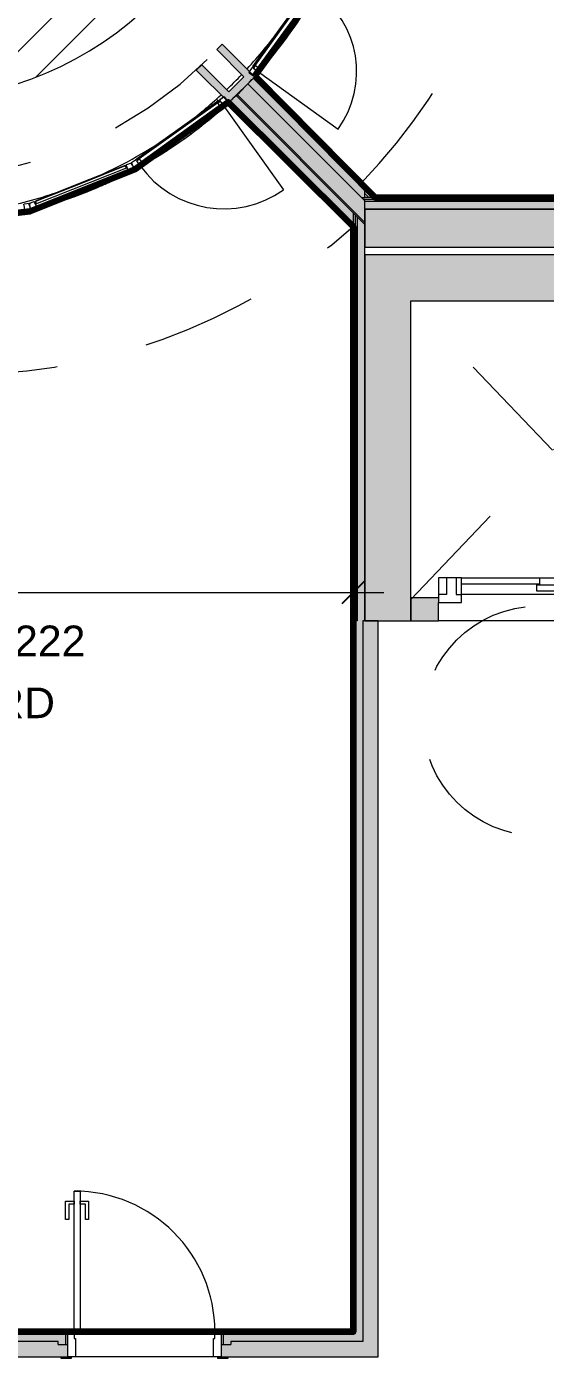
# Model space of a CAD drawing. Header units: metres. Extents: x -227.9 to -140, y 37.9 to 92.1.
# Drawn here: x -182.83 to -179.44, y 52.1 to 60.81 of the extents above; entities that cross this region are included whole.
import ezdxf

# ---------------------------------------------------------------- set-up
doc = ezdxf.new("R2010")
doc.units = ezdxf.units.M
doc.linetypes.add('JIS_02_0.7', pattern=[1.35, 0.75, -0.6])
for name, color, linetype, lineweight in [('A-ANNO-DIMS', 7, 'Continuous', 9), ('A-ANNO-DIMS-100', 7, 'Continuous', 9), ('A-AREA-IDEN', 7, 'Continuous', 9), ('A-COLS', 7, 'Continuous', 5), ('A-DOOR', 7, 'Continuous', 5), ('A-FLOR', 7, 'Continuous', 5), ('A-FLOR-PATT', 7, 'Continuous', 5), ('A-GLAZ-CURT', 7, 'Continuous', 5), ('A-GLAZ-CWMG', 7, 'Continuous', 5), ('A-ROOF', 7, 'Continuous', 5), ('A-WALL', 7, 'Continuous', 5), ('A-WALL-PATT', 7, 'Continuous', 13), ('I-WALL', 7, 'Continuous', 5)]:
    doc.layers.add(name, color=color, linetype=linetype, lineweight=lineweight)
doc.layers.add('A-DETL', color=94, linetype='Continuous', lineweight=5, true_color=0x00a600)
doc.layers.add('G-IMPT', color=8, linetype='Continuous', lineweight=5, true_color=0x808080)
doc.layers.add('Chambre', color=40, linetype='Continuous')
doc.styles.add('Arial_1', font='arial.ttf', dxfattribs={"height": 0.2})
doc.styles.add('RomanD_B', font='', dxfattribs={"height": 0.2})
doc.styles.get('RomanD_B').set_extended_font_data('RomanD', bold=True)
doc.dimstyles.new('LAG-Romans_0_2', dxfattribs={"dimscale": 0.3048, "dimtxt": 0.200715, "dimasz": 0.492126, "dimexe": 0.787402, "dimexo": 0.0625, "dimgap": 0, "dimtad": 1, "dimrnd": 0.01, "dimzin": 0, "dimdsep": 46, "dimtxsty": 'RomanD_B', "dimblk1": 'OBLIQUE', "dimblk2": 'OBLIQUE', "dimsah": 1, "dimcen": 0.09, "dimdle": 0.656168, "dimazin": 0, "dimtfac": 1, "dimtdec": 4, "dimtix": 1, "dimtmove": 0, "dimatfit": 3, "dimfxl": 0.787402, "dimfxlon": 1, "dimtvp": 1, "dimtolj": 1, "dimtzin": 0, "dimarcsym": 2})

# ---------------------------------------------------------------- blocks, each defined once
blk = doc.blocks.new('LAG-C1030-PORTE-ASCENS-13PR_09 - LAG-C1030-PORTE-ASCENS-13PR_09-100-1022867-MUC-LAG-PRO-PLA-ARC-TZN-N02-AG02Ec-Cote')
at = {"layer": 'A-DOOR', "color": 9, "lineweight": 9, "true_color": 0xc0c0c0}
for p, q in [((-0.745, 0.205), (-0.745, 0.097)), ((-0.692, 0.205), (-0.745, 0.205))]:
    blk.add_line(p, q, dxfattribs=at)
at = {"layer": 'A-DOOR', "color": 9, "true_color": 0xc0c0c0}
for p, q in [((-0.692, 0.205), (-0.692, 0.097)), ((-0.595, 0.205), (-0.692, 0.205)), ((-0.63, 0.205), (-0.63, 0.097)), ((-0.595, 0.205), (-0.085, 0.205)), ((-0.595, 0.045), (-0.595, 0.205)), ((-0.085, 0.205), (-0.085, 0.165)), ((-0.085, 0.205), (0.905, 0.205)), ((0.905, 0.205), (0.905, 0.12)), ((-0.692, 0.097), (-0.745, 0.097)), ((-0.745, 0.097), (-0.745, 0.045)), ((-0.63, 0.097), (-0.595, 0.097)), ((-0.085, 0.165), (-0.595, 0.165)), ((0.405, 0.097), (-0.595, 0.097)), ((-0.105, 0.16), (0.425, 0.16)), ((-0.105, 0.16), (-0.105, 0.12)), ((-0.105, 0.12), (0.425, 0.12)), ((0.405, 0.097), (0.405, 0.045)), ((0.555, 0.097), (0.405, 0.097)), ((0.425, 0.12), (0.425, 0.16)), ((0.905, 0.12), (0.425, 0.12)), ((0.555, 0.12), (0.555, 0.097)), ((0.555, 0.045), (0.555, 0.097)), ((-0.745, 0.045), (-0.595, 0.045)), ((0.405, 0.045), (0.555, 0.045)), ((0.455, 0.045), (0.455, 0.04)), ((0.455, 0.04), (0.505, 0.04)), ((0.505, 0.04), (0.505, 0.045))]:
    blk.add_line(p, q, dxfattribs=at)
blk = doc.blocks.new('LAG-C1030-PORTE-BAT 1 VANT-13PR_01 - LAG-C1030-PORTE-BAT 1 VANT-13PR_01_04F-90X210 CHAMBRE-15711705-MUC-LAG-PRO-PLA-ARC-TZN-N02-AG02Ec-Cote')
at = {"layer": 'A-DOOR', "color": 9, "true_color": 0xc0c0c0}
for p, q in [((-0.6497, 0.0815), (-0.6497, 0.0915)), ((-0.6497, 0.0915), (-0.5847, 0.0915)), ((-0.5847, 0.0915), (-0.5847, 0.0815)), ((0.3753, 0.0915), (0.4403, 0.0915)), ((0.3753, 0.0815), (0.3753, 0.0915)), ((0.4403, 0.0915), (0.4403, 0.0815)), ((-0.5847, 0.0815), (-0.6497, 0.0815)), ((-0.6047, 0.0815), (-0.5547, 0.0815)), ((-0.6047, -0.0815), (-0.6047, 0.0815)), ((-0.5547, 0.0815), (-0.5547, -0.0376)), ((0.3453, 0.0815), (0.3953, 0.0815)), ((0.3453, -0.0376), (0.3453, 0.0815)), ((0.4403, 0.0815), (0.3753, 0.0815)), ((0.3953, 0.0815), (0.3953, -0.0815)), ((-0.6497, -0.0915), (-0.6497, -0.0815)), ((-0.6497, -0.0815), (-0.5847, -0.0815)), ((-0.5647, -0.0815), (-0.6047, -0.0815)), ((-0.5847, -0.0815), (-0.5847, -0.0915)), ((-0.5647, -0.0376), (-0.5647, -0.0815)), ((-0.5547, -0.0376), (-0.5647, -0.0376)), ((0.3553, -0.0376), (0.3453, -0.0376)), ((0.3553, -0.0815), (0.3553, -0.0376)), ((0.3953, -0.0815), (0.3553, -0.0815)), ((0.3753, -0.0815), (0.4403, -0.0815)), ((0.3753, -0.0915), (0.3753, -0.0815)), ((0.4403, -0.0815), (0.4403, -0.0915)), ((-0.5847, -0.0915), (-0.6497, -0.0915)), ((0.4403, -0.0915), (0.3753, -0.0915))]:
    blk.add_line(p, q, dxfattribs=at)
at = {"layer": 'A-DOOR'}
for p, q in [((0.3153, -0.0815), (0.3553, -0.0815)), ((0.3153, -1.0015), (0.3153, -0.0815)), ((0.3553, -0.0815), (0.3553, -1.0015)), ((0.2603, -0.8165), (0.2803, -0.8165)), ((0.2603, -0.9365), (0.2603, -0.8165)), ((0.2803, -0.8165), (0.2803, -0.9165)), ((0.3903, -0.8165), (0.4103, -0.8165)), ((0.3903, -0.9165), (0.3903, -0.8165)), ((0.4103, -0.8165), (0.4103, -0.9365)), ((0.3153, -0.9365), (0.2603, -0.9365)), ((0.2803, -0.9165), (0.3153, -0.9165)), ((0.3153, -0.9165), (0.3153, -0.9365)), ((0.3553, -0.9165), (0.3903, -0.9165)), ((0.3553, -0.9365), (0.3553, -0.9165)), ((0.4103, -0.9365), (0.3553, -0.9365)), ((0.3553, -1.0015), (0.3153, -1.0015))]:
    blk.add_line(p, q, dxfattribs=at)
blk.add_arc((0.3553, -0.0815), 0.92, 180, 270, dxfattribs=at)
blk = doc.blocks.new('Rectangulaire Meneau - LAG-B2010-MENEAU-40x50-11581855-MUC-LAG-PRO-PLA-ARC-TZN-N02-AG02Ec-Cote')
at = {"layer": 'A-GLAZ-CWMG', "lineweight": 13}
for p, q in [((-0.036, 0.0013), (-0.004, 0.0013)), ((-0.04, -0.0447), (-0.04, -0.0027)), ((-0.004, -0.0487), (-0.036, -0.0487)), ((0, -0.0027), (0, -0.0447))]:
    blk.add_line(p, q, dxfattribs=at)
for centre, start, end in [((-0.036, -0.0027), 90, 180), ((-0.004, -0.0027), 0, 90), ((-0.036, -0.0447), 180, 270), ((-0.004, -0.0447), 270, 0)]:
    blk.add_arc(centre, 0.004, start, end, dxfattribs=at)
blk = doc.blocks.new('LAG-B2020-PANNEAU DE RIDEAU-TRANSPARENT - CURTAIN WALL MULLION_dwg_12FT-JANSEN-P05-V134-MUC-LAG-PRO-PLA-ARC-TZN-N02-AG02Ec-Cote')
at = {"layer": 'G-IMPT', "flags": 128}
blk.add_lwpolyline([(0.004, 0.0001), (0.003, 0), (0.002, 0.0001), (0.001, 0), (0, 0), (0.001, 0.0001), (0.002, 0), (0.003, 0.0001), (0.004, 0)], dxfattribs=at)
at = {"layer": 'G-IMPT', "color": 161, "true_color": 0x7f9fff, "flags": 128}
for points in [[(0, 0), (0, 0), (0, 0), (0, 0), (0, 0), (0, 0), (0, 0.0001), (0, 0), (0, 0), (0, 0), (0, 0), (0, 0), (0, 0), (0, 0)], [(0, 0), (0, 0), (0, 0), (0, 0)], [(0.001, 0), (0.001, 0), (0.001, 0), (0.001, 0), (0.001, 0), (0.001, 0), (0.001, 0.0001), (0.001, 0), (0.001, 0), (0.001, 0), (0.001, 0), (0.001, 0), (0.001, 0), (0.001, 0)], [(0.001, 0), (0.001, 0), (0.001, 0), (0.001, 0)], [(0.001, 0), (0.001, 0), (0.001, 0), (0.001, 0), (0.001, 0), (0.001, 0)], [(0.001, 0), (0.001, 0), (0.001, 0), (0.001, 0)], [(0.002, 0), (0.002, 0), (0.002, 0), (0.002, 0), (0.002, 0), (0.002, 0), (0.002, 0.0001), (0.002, 0), (0.002, 0), (0.002, 0), (0.002, 0), (0.002, 0), (0.002, 0), (0.002, 0)], [(0.002, 0), (0.002, 0), (0.002, 0), (0.002, 0)], [(0.002, 0), (0.002, 0), (0.002, 0), (0.002, 0), (0.002, 0), (0.002, 0)], [(0.002, 0), (0.002, 0), (0.002, 0), (0.002, 0)], [(0.003, 0), (0.003, 0), (0.003, 0), (0.003, 0), (0.003, 0), (0.003, 0), (0.003, 0), (0.003, 0.0001), (0.003, 0), (0.003, 0), (0.003, 0), (0.003, 0), (0.003, 0), (0.003, 0)], [(0.003, 0), (0.0031, 0), (0.0031, 0), (0.003, 0)], [(0.003, 0), (0.003, 0), (0.0031, 0), (0.0031, 0), (0.003, 0), (0.003, 0)], [(0.003, 0), (0.003, 0), (0.003, 0), (0.003, 0)], [(0.004, 0), (0.004, 0), (0.004, 0), (0.004, 0), (0.004, 0), (0.0041, 0), (0.004, 0.0001), (0.004, 0), (0.004, 0), (0.004, 0), (0.004, 0), (0.004, 0), (0.004, 0), (0.004, 0)], [(0.004, 0), (0.004, 0), (0.004, 0), (0.004, 0)]]:
    blk.add_lwpolyline(points, dxfattribs=at)
at = {"layer": 'G-IMPT', "color": 4, "true_color": 0x00ffff, "flags": 128}
for points in [[(0.001, 0), (0.001, 0), (0, 0), (0, 0)], [(0.002, 0), (0.002, 0), (0.001, 0), (0.001, 0)], [(0.003, 0), (0.003, 0), (0.002, 0), (0.002, 0)], [(0.004, 0), (0.004, 0), (0.003, 0), (0.003, 0)]]:
    blk.add_lwpolyline(points, close=True, dxfattribs=at)
at = {"layer": 'G-IMPT', "color": 161, "true_color": 0x7f9fff}
for centre, radius, start, end in [((0, 0), 0.000004, 90.00001, 180.00001), ((0, 0), 0.000004, 359.99999, 89.99999), ((0, 0), 0.000002, 90.00001, 180.00002), ((0, 0), 0.000002, 359.99998, 89.99998), ((0, 0), 0.000002, 269.99999, 359.99999), ((0, 0), 0.000002, 180.00001, 270.00001), ((0, 0), 0.000004, 270, 0), ((0, 0), 0.000004, 179.99999, 269.99999), ((0.001, 0), 0.000004, 90.00001, 180.00001), ((0.001, 0), 0.000004, 359.99999, 89.99999), ((0.001, 0), 0.000002, 90.00001, 180.00002), ((0.001, 0), 0.000002, 359.99998, 89.99998), ((0.001, 0), 0.000002, 269.99999, 359.99999), ((0.001, 0), 0.000002, 180.00001, 270.00001), ((0.001, 0), 0.000004, 270, 0), ((0.001, 0), 0.000004, 179.99999, 269.99999), ((0.002, 0), 0.000004, 90.00001, 180.00001), ((0.002, 0), 0.000004, 359.99999, 89.99999), ((0.002, 0), 0.000002, 90.00001, 180.00002), ((0.002, 0), 0.000002, 359.99998, 89.99998), ((0.002, 0), 0.000002, 269.99999, 359.99999), ((0.002, 0), 0.000002, 180.00001, 270.00001), ((0.002, 0), 0.000004, 270, 0), ((0.002, 0), 0.000004, 179.99999, 269.99999), ((0.003, 0), 0.000004, 90.00001, 180.00001), ((0.003, 0), 0.000004, 359.99999, 89.99999), ((0.003, 0), 0.000002, 90.00001, 180.00002), ((0.003, 0), 0.000002, 359.99998, 89.99998), ((0.003, 0), 0.000002, 269.99999, 359.99999), ((0.003, 0), 0.000002, 180.00001, 270.00001), ((0.003, 0), 0.000004, 270, 0), ((0.003, 0), 0.000004, 179.99999, 269.99999), ((0.004, 0), 0.000004, 359.99999, 89.99999), ((0.004, 0), 0.000004, 90.00001, 180.00001), ((0.004, 0), 0.000002, 359.99998, 89.99999), ((0.004, 0), 0.000002, 90.00002, 180.00002), ((0.004, 0), 0.000002, 180.00001, 270.00001), ((0.004, 0), 0.000002, 269.99999, 359.99999), ((0.004, 0), 0.000004, 180, 270), ((0.004, 0), 0.000004, 270.00001, 0.00001)]:
    blk.add_arc(centre, radius, start, end, dxfattribs=at)
blk = doc.blocks.new('LAG-B2020-PANNEAU DE RIDEAU-TRANSPARENT - CURTAIN WALL MULLION_dwg-V135-MUC-LAG-PRO-PLA-ARC-TZN-N02-AG02Ec-Cote')
blk.add_blockref('LAG-B2020-PANNEAU DE RIDEAU-TRANSPARENT - CURTAIN WALL MULLION_dwg_12FT-JANSEN-P05-V134-MUC-LAG-PRO-PLA-ARC-TZN-N02-AG02Ec-Cote', (-0.0027, 0.0003))
blk = doc.blocks.new('LAG-B2020-PANNEAU DE RIDEAU-TRANSPARENT - LAG-B2020-PANNEAU DE RIDEAU-TRANSPARENT-11581923-MUC-LAG-PRO-PLA-ARC-TZN-N02-AG02Ec-Cote')
at = {"layer": 'A-GLAZ-CURT', "lineweight": 9}
for p, q in [((0.322, 0.03), (-0.322, 0.03)), ((-0.322, 0.03), (-0.322, 0)), ((-0.322, 0), (0.322, 0)), ((0.322, 0), (0.322, 0.03))]:
    blk.add_line(p, q, dxfattribs=at)
at = {"extrusion": (0, 0, -1), "zscale": -1, "rotation": 180}
blk.add_blockref('LAG-B2020-PANNEAU DE RIDEAU-TRANSPARENT - CURTAIN WALL MULLION_dwg-V135-MUC-LAG-PRO-PLA-ARC-TZN-N02-AG02Ec-Cote', (0, 0), dxfattribs=at)
blk = doc.blocks.new('Rectangulaire Meneau - LAG-B2010-MENEAU-40x50_50-11581919-MUC-LAG-PRO-PLA-ARC-TZN-N02-AG02Ec-Cote')
at = {"layer": 'A-GLAZ-CWMG'}
for p, q in [((-182.4791, 59.782), (-182.7716, 59.6658)), ((-182.4791, 59.782), (-182.7716, 59.6658)), ((-182.4777, 59.7783), (-182.7707, 59.6619)), ((-182.7598, 59.6167), (-182.4607, 59.7355)), ((-182.4607, 59.7355), (-182.7598, 59.6167)), ((-182.7707, 59.6619), (-182.7672, 59.6474)), ((-182.76, 59.6179), (-182.7598, 59.6167))]:
    blk.add_line(p, q, dxfattribs=at)
at = {"layer": 'A-GLAZ-CWMG', "flags": 128}
blk.add_lwpolyline([(-182.7716, 59.6658), (-182.7714, 59.6646), (-182.7707, 59.6619)], dxfattribs=at)
blk = doc.blocks.new('Rectangulaire Meneau - LAG-B2010-MENEAU-40x50_50-11581920-MUC-LAG-PRO-PLA-ARC-TZN-N02-AG02Ec-Cote')
at = {"layer": 'A-GLAZ-CWMG'}
for p, q in [((-182.1867, 59.8982), (-182.4791, 59.782)), ((-182.1867, 59.8982), (-182.4791, 59.782)), ((-182.1847, 59.8947), (-182.4777, 59.7783)), ((-182.1773, 59.8818), (-182.1847, 59.8947)), ((-182.4607, 59.7355), (-182.1616, 59.8544)), ((-182.1616, 59.8544), (-182.4607, 59.7355)), ((-182.1616, 59.8544), (-182.1622, 59.8554))]:
    blk.add_line(p, q, dxfattribs=at)
at = {"layer": 'A-GLAZ-CWMG', "flags": 128}
blk.add_lwpolyline([(-182.1847, 59.8947), (-182.1861, 59.8972), (-182.1867, 59.8982)], dxfattribs=at)
blk = doc.blocks.new('Rectangulaire Meneau - LAG-B2010-MENEAU-40x50-11581858-MUC-LAG-PRO-PLA-ARC-TZN-N02-AG02Ec-Cote')
at = {"layer": 'A-GLAZ-CWMG', "lineweight": 13}
for p, q in [((-0.004, 0.0013), (-0.036, 0.0013)), ((-0.04, -0.0027), (-0.04, -0.0447)), ((-0.036, -0.0487), (-0.004, -0.0487)), ((0, -0.0447), (0, -0.0027))]:
    blk.add_line(p, q, dxfattribs=at)
for centre, start, end in [((-0.036, -0.0027), 90, 180), ((-0.004, -0.0027), 0, 90), ((-0.036, -0.0447), 180, 270), ((-0.004, -0.0447), 270, 0)]:
    blk.add_arc(centre, 0.004, start, end, dxfattribs=at)
blk = doc.blocks.new('LAG-C1030-PORTES-VITRINE DE MAGASIN-13PR_08_01 - LAG-C1030-PORTES-VITRINE DE MAGASIN-13PR_08_01-12349549-MUC-LAG-PRO-PLA-ARC-TZN-N02-AG02Ec-Cote')
at = {"layer": 'A-DOOR', "color": 9, "lineweight": 9, "true_color": 0xc0c0c0}
for p, q in [((-0.3351, 0.04), (-0.3151, 0.04)), ((-0.3351, 0), (-0.3351, 0.04)), ((-0.3151, 0.04), (-0.3151, 0)), ((0.3151, 0.04), (0.3351, 0.04)), ((0.3151, 0), (0.3151, 0.04)), ((0.3351, 0.04), (0.3351, 0)), ((-0.3151, 0), (-0.3351, 0)), ((0.3351, 0), (0.3151, 0))]:
    blk.add_line(p, q, dxfattribs=at)
at = {"layer": 'A-DOOR', "color": 9, "true_color": 0xc0c0c0}
for p, q in [((0.3151, 0.04), (-0.3151, 0.04)), ((-0.3151, 0), (0.3151, 0))]:
    blk.add_line(p, q, dxfattribs=at)
at = {"layer": 'A-DOOR'}
blk.add_line((0.3351, 0), (0.3351, -0.6703), dxfattribs=at)
blk.add_arc((0.3351, 0), 0.6703, 180, 270, dxfattribs=at)
blk = doc.blocks.new('Rectangulaire Meneau - LAG-B2010-MENEAU-40x50_50-11581928-MUC-LAG-PRO-PLA-ARC-TZN-N02-AG02Ec-Cote')
at = {"layer": 'A-GLAZ-CWMG'}
for p, q in [((-181.8426, 60.1305), (-182.1115, 59.939)), ((-181.8426, 60.1305), (-182.1115, 59.939)), ((-181.8403, 60.1273), (-182.1095, 59.9355)), ((-182.0865, 59.8954), (-181.8136, 60.0898)), ((-181.8136, 60.0898), (-182.0865, 59.8954)), ((-182.1095, 59.9355), (-182.1071, 59.9313)), ((-182.0871, 59.8964), (-182.0865, 59.8954))]:
    blk.add_line(p, q, dxfattribs=at)
at = {"layer": 'A-GLAZ-CWMG', "flags": 128}
blk.add_lwpolyline([(-182.1115, 59.939), (-182.1109, 59.9379), (-182.1095, 59.9355)], dxfattribs=at)
blk = doc.blocks.new('Rectangulaire Meneau - LAG-B2010-MENEAU-40x50_50-11581929-MUC-LAG-PRO-PLA-ARC-TZN-N02-AG02Ec-Cote')
at = {"layer": 'A-GLAZ-CWMG'}
for p, q in [((-181.5737, 60.3221), (-181.8426, 60.1305)), ((-181.5737, 60.3221), (-181.8426, 60.1305)), ((-181.5711, 60.3191), (-181.8403, 60.1273)), ((-181.568, 60.3155), (-181.5711, 60.3191)), ((-181.8136, 60.0898), (-181.5407, 60.2842)), ((-181.5407, 60.2842), (-181.8136, 60.0898)), ((-181.5407, 60.2842), (-181.5415, 60.2851))]:
    blk.add_line(p, q, dxfattribs=at)
at = {"layer": 'A-GLAZ-CWMG', "flags": 128}
blk.add_lwpolyline([(-181.5711, 60.3191), (-181.573, 60.3212), (-181.5737, 60.3221)], dxfattribs=at)
blk = doc.blocks.new('Rectangulaire Meneau - LAG-B2010-MENEAU-40x50-V124-MUC-LAG-PRO-PLA-ARC-TZN-N02-AG02Ec-Cote')
at = {"layer": 'A-GLAZ-CWMG', "lineweight": 13}
for p, q in [((-0.036, 0.0013), (-0.004, 0.0013)), ((-0.04, -0.0447), (-0.04, -0.04)), ((-0.004, -0.0487), (-0.036, -0.0487)), ((0, -0.0027), (0, -0.0447))]:
    blk.add_line(p, q, dxfattribs=at)
for centre, start, end in [((-0.036, -0.0027), 90, 180), ((-0.004, -0.0027), 0, 90), ((-0.036, -0.0447), 180, 270), ((-0.004, -0.0447), 270, 0)]:
    blk.add_arc(centre, 0.004, start, end, dxfattribs=at)
blk = doc.blocks.new('Rectangulaire Meneau - LAG-B2010-MENEAU-40x50-V125-MUC-LAG-PRO-PLA-ARC-TZN-N02-AG02Ec-Cote')
at = {"layer": 'A-GLAZ-CWMG', "lineweight": 13}
for p, q in [((-0.004, 0.0013), (-0.036, 0.0013)), ((-0.04, -0.04), (-0.04, -0.0447)), ((-0.036, -0.0487), (-0.004, -0.0487)), ((0, -0.0447), (0, -0.0027))]:
    blk.add_line(p, q, dxfattribs=at)
for centre, start, end in [((-0.036, -0.0027), 90, 180), ((-0.004, -0.0027), 0, 90), ((-0.036, -0.0447), 180, 270), ((-0.004, -0.0447), 270, 0)]:
    blk.add_arc(centre, 0.004, start, end, dxfattribs=at)
blk = doc.blocks.new('LAG-C1030-PORTES-VITRINE DE MAGASIN-13PR_08_01 - LAG-C1030-PORTES-VITRINE DE MAGASIN-13PR_08_01-12349550-MUC-LAG-PRO-PLA-ARC-TZN-N02-AG02Ec-Cote')
at = {"layer": 'A-DOOR'}
blk.add_line((0.3211, 0), (0.3211, 0.6422), dxfattribs=at)
at = {"layer": 'A-DOOR', "color": 9, "lineweight": 9, "true_color": 0xc0c0c0}
for p, q in [((-0.3011, 0), (-0.3211, 0)), ((-0.3211, 0), (-0.3211, -0.04)), ((-0.3011, -0.04), (-0.3011, 0)), ((0.3211, 0), (0.3011, 0)), ((0.3011, 0), (0.3011, -0.04)), ((0.3211, -0.04), (0.3211, 0)), ((-0.3211, -0.04), (-0.3011, -0.04)), ((0.3011, -0.04), (0.3211, -0.04))]:
    blk.add_line(p, q, dxfattribs=at)
at = {"layer": 'A-DOOR', "color": 9, "true_color": 0xc0c0c0}
for p, q in [((-0.3011, 0), (0.3011, 0)), ((0.3011, -0.04), (-0.3011, -0.04))]:
    blk.add_line(p, q, dxfattribs=at)
at = {"layer": 'A-DOOR'}
blk.add_arc((0.3211, 0), 0.6422, 90, 180, dxfattribs=at)
blk = doc.blocks.new('Rectangulaire Meneau - LAG-B2010-MENEAU-40x50_50-11581955-MUC-LAG-PRO-PLA-ARC-TZN-N02-AG02Ec-Cote')
at = {"layer": 'A-GLAZ-CWMG'}
for p, q in [((-180.9837, 61.0556), (-181.1678, 60.7998)), ((-181.1678, 60.7998), (-180.9837, 61.0556)), ((-181.1645, 60.7975), (-180.9802, 61.0537)), ((-181.1272, 60.7706), (-180.9397, 61.0312)), ((-181.1272, 60.7706), (-180.9397, 61.0312)), ((-180.976, 61.0513), (-180.9802, 61.0537)), ((-180.9397, 61.0312), (-180.9408, 61.0317))]:
    blk.add_line(p, q, dxfattribs=at)
at = {"layer": 'A-GLAZ-CWMG', "flags": 128}
blk.add_lwpolyline([(-180.9802, 61.0537), (-180.9827, 61.0551), (-180.9837, 61.0556)], dxfattribs=at)
blk = doc.blocks.new('Rectangulaire Meneau - LAG-B2010-MENEAU-40x50_50-11581956-MUC-LAG-PRO-PLA-ARC-TZN-N02-AG02Ec-Cote')
at = {"layer": 'A-GLAZ-CWMG'}
for p, q in [((-181.1678, 60.7998), (-181.3518, 60.544)), ((-181.3518, 60.544), (-181.1678, 60.7998)), ((-181.3489, 60.5413), (-181.1645, 60.7975)), ((-181.3147, 60.5101), (-181.1272, 60.7706)), ((-181.3147, 60.5101), (-181.1272, 60.7706)), ((-181.3489, 60.5413), (-181.3453, 60.5381)), ((-181.3155, 60.5109), (-181.3147, 60.5101))]:
    blk.add_line(p, q, dxfattribs=at)
at = {"layer": 'A-GLAZ-CWMG', "flags": 128}
blk.add_lwpolyline([(-181.3518, 60.544), (-181.351, 60.5432), (-181.3489, 60.5413)], dxfattribs=at)
blk = doc.blocks.new('Rectangulaire Meneau - LAG-B2010-MENEAU-40x50-V130-MUC-LAG-PRO-PLA-ARC-TZN-N02-AG02Ec-Cote')
at = {"layer": 'A-GLAZ-CWMG', "lineweight": 13}
for p, q in [((-0.04, 0.04), (-0.04, 0.0447)), ((-0.036, 0.0487), (-0.004, 0.0487)), ((0, 0.0447), (0, 0.0027)), ((-0.004, -0.0013), (-0.036, -0.0013))]:
    blk.add_line(p, q, dxfattribs=at)
for centre, start, end in [((-0.036, 0.0447), 90, 180), ((-0.036, 0.0027), 180, 270), ((-0.004, 0.0447), 360, 90), ((-0.004, 0.0027), 270, 360)]:
    blk.add_arc(centre, 0.004, start, end, dxfattribs=at)
blk = doc.blocks.new('DIMBLOCK34-MUC-LAG-PRO-PLA-ARC-TZN-N02-AG02Ec-Cote')
at = {"layer": 'A-ANNO-DIMS-100', "transparency": 16777216}
for p, q in [((-185.8017, 57.3486), (-185.8017, 56.8686)), ((-185.8017, 57.1086), (-185.8017, 57.3486)), ((-180.6955, 57.3486), (-180.6955, 56.8686)), ((-180.6955, 57.1086), (-180.6955, 57.3486)), ((-186.0017, 57.1086), (-180.4955, 57.1086))]:
    blk.add_line(p, q, dxfattribs=at)
at = {"layer": 'A-ANNO-DIMS-100', "lineweight": 25, "transparency": 16777216}
for p, q in [((-185.8017, 57.1086), (-185.7267, 57.1836)), ((-180.6955, 57.1086), (-180.6205, 57.1836)), ((-185.8017, 57.1086), (-185.8767, 57.0336)), ((-180.6955, 57.1086), (-180.7705, 57.0336))]:
    blk.add_line(p, q, dxfattribs=at)
at = {"layer": 'A-ANNO-DIMS-100', "color": 0, "transparency": 16777216, "insert": (-183.5922, 57.3743), "char_height": 0.2, "width": 0.824475, "attachment_point": 1, "line_spacing_factor": 1.146391, "style": 'RomanD_B'}
blk.add_mtext('5.11', dxfattribs=at)
blk = doc.blocks.new('_Oblique')
at = {"color": 0, "linetype": 'ByBlock', "lineweight": -2}
blk.add_line((-0.5, -0.5), (0.5, 0.5), dxfattribs=at)

msp = doc.modelspace()

# ---------------------------------------------------------------- hatches: boundary and pattern name
at = {"layer": 'A-COLS', "true_color": 0x808080}
msp.add_hatch(color=8, dxfattribs=at).paths.add_polyline_path([(-181.5088, 60.3085), (-181.3391, 60.4782), (-181.5513, 60.6904), (-181.5866, 60.655), (-181.4098, 60.4782), (-181.5088, 60.3792), (-181.6856, 60.556), (-181.721, 60.5206), (-181.5414, 60.3411)])
at = {"layer": 'A-FLOR-PATT', "lineweight": 9}
h = msp.add_hatch(dxfattribs=at)
h.set_pattern_fill('FP_7', color=256, style=0, pattern_type=2)
h.set_pattern_definition([(45, (0, 0), (-0.14142136, 0.14142136), [])])
h.paths.add_polyline_path([(-202.164, 60.3285), (-183.5441, 60.3291), (-183.3808, 60.3362), (-183.2185, 60.3555), (-183.0579, 60.3868), (-182.9001, 60.43), (-182.7459, 60.4848), (-182.5961, 60.5509), (-182.4516, 60.628), (-182.3133, 60.7156), (-182.1785, 60.8162), (-182.1602, 60.832), (-182.6428, 61.3145), (-182.7568, 61.2367), (-182.8776, 61.1697), (-183.004, 61.1141), (-183.135, 61.0704), (-183.2694, 61.0389), (-183.4062, 61.0199), (-183.5441, 61.0135), (-203.5941, 61.0135), (-203.7249, 61.0192), (-203.8546, 61.0363), (-203.9824, 61.0646), (-204.1072, 61.104), (-204.2281, 61.1541), (-204.3441, 61.2145), (-204.4545, 61.2848), (-204.5583, 61.3645), (-204.6548, 61.4529), (-204.7432, 61.5493), (-204.8229, 61.6532), (-204.8932, 61.7635), (-204.9536, 61.8796), (-205.0037, 62.0005), (-205.043, 62.1253), (-205.0713, 62.253), (-205.0884, 62.3828), (-205.0941, 62.5135), (-205.0941, 63.3883), (-205.7791, 63.3883), (-205.7786, 62.5135), (-205.7713, 62.3491), (-205.7517, 62.1856), (-205.72, 62.024), (-205.6777, 61.8695), (-205.622, 61.7133), (-205.5568, 61.5655), (-205.4797, 61.421), (-205.392, 61.2827), (-205.2943, 61.1512), (-205.187, 61.0273), (-205.0683, 60.9096), (-204.9464, 60.8052), (-204.8143, 60.7082), (-204.6753, 60.6213), (-204.5303, 60.5449), (-204.3799, 60.4796), (-204.2198, 60.4242), (-204.0667, 60.3833), (-203.9055, 60.3529), (-203.7424, 60.3346), (-203.573, 60.3285), (-202.5752, 60.3285)])
at = {"layer": 'A-WALL-PATT', "lineweight": 5, "true_color": 0xaaaaaa}
for points in [[(-180.6195, 59.512), (-180.6195, 59.5261), (-181.4544, 60.361), (-181.4616, 60.3541), (-180.6695, 59.562)], [(-180.621, 59.3635), (-176.001, 59.3635), (-176.001, 59.6135), (-180.621, 59.6135), (-180.621, 59.57)], [(-180.6195, 59.0135), (-176.001, 59.0135), (-176.001, 59.3135), (-180.6195, 59.3135), (-180.6195, 59.0342)], [(-180.3195, 56.9235), (-180.3195, 59.0135), (-180.6195, 59.0135), (-180.6195, 56.9235)]]:
    msp.add_hatch(color=253, dxfattribs=at).paths.add_polyline_path(points)
at = {"layer": 'I-WALL', "true_color": 0xaaaaaa}
for points in [[(-180.6195, 59.7382), (-180.6195, 59.7566), (-181.3406, 60.4777), (-181.3495, 60.4682), (-180.7192, 59.838)], [(-180.6195, 59.5261), (-180.6195, 59.6675), (-181.3839, 60.4319), (-181.4544, 60.361), (-180.6635, 59.57)], [(-180.6195, 59.6895), (-180.6195, 59.7382), (-181.3495, 60.4682), (-181.3839, 60.4319), (-180.6415, 59.6895)], [(-180.6955, 59.4989), (-180.6955, 59.5173), (-181.4979, 60.3197), (-181.5075, 60.3108), (-180.7667, 59.57)], [(-180.6955, 59.5173), (-180.6955, 59.588), (-181.4616, 60.3541), (-181.4979, 60.3197), (-180.7483, 59.57)], [(-176.001, 59.6765), (-176.001, 59.6895), (-180.6415, 59.6895), (-180.6285, 59.6765), (-177.4953, 59.6765)], [(-176.001, 59.6635), (-176.001, 59.6765), (-180.6285, 59.6765), (-180.6195, 59.6675), (-180.6195, 59.6635), (-177.4953, 59.6635)], [(-176.001, 59.6135), (-176.001, 59.6635), (-180.6195, 59.6635), (-180.6195, 59.6135), (-177.4953, 59.6135)], [(-180.6825, 56.9235), (-180.6825, 59.575), (-180.6955, 59.588), (-180.6955, 56.9235)], [(-180.6825, 56.9235), (-180.6695, 56.9235), (-180.6695, 59.562), (-180.6825, 59.575), (-180.6825, 58.4984)], [(-180.6325, 56.9235), (-180.6195, 56.9235), (-180.6195, 59.512), (-180.6695, 59.562), (-180.6695, 56.9235)], [(-180.6825, 52.2776), (-180.6825, 56.9235), (-180.6955, 56.9235), (-180.6955, 52.2776)], [(-180.6325, 52.2646), (-180.6325, 56.9235), (-180.6825, 56.9235), (-180.6825, 52.2646)], [(-180.6325, 52.2146), (-180.5325, 52.2146), (-180.5325, 56.9235), (-180.6325, 56.9235), (-180.6325, 52.2646)]]:
    msp.add_hatch(color=253, dxfattribs=at).paths.add_polyline_path(points)
h = msp.add_hatch(color=253, dxfattribs=at)
h.paths.add_polyline_path([(-176.301, 56.9235), (-176.301, 57.0735), (-176.4795, 57.0735), (-176.4795, 56.9235), (-176.3572, 56.9235)])
h.paths.add_polyline_path([(-177.7795, 56.9235), (-177.7795, 57.0735), (-178.8395, 57.0735), (-178.8395, 56.9235)])
h.paths.add_polyline_path([(-180.1395, 56.9235), (-180.1395, 57.0735), (-180.3197, 57.0735), (-180.3197, 56.9235)])
h = msp.add_hatch(color=253, dxfattribs=at)
h.paths.add_polyline_path([(-180.5325, 52.1146), (-180.5325, 52.2146), (-181.4964, 52.2146), (-181.4964, 52.1961), (-181.5594, 52.1961), (-181.5594, 52.1146), (-180.7845, 52.1146)])
h.paths.add_polyline_path([(-182.5594, 52.1146), (-182.5594, 52.1961), (-182.6224, 52.1961), (-182.6224, 52.2146), (-185.4194, 52.2146), (-185.4194, 52.1146), (-182.6044, 52.1146)])
h.paths.add_polyline_path([(-187.3628, 52.1146), (-186.4194, 52.1146), (-186.4194, 52.2146), (-189.2167, 52.2146), (-189.2167, 52.1961), (-189.2797, 52.1961), (-189.2797, 52.1146), (-189.0074, 52.1146)])
h.paths.add_polyline_path([(-191.0631, 52.1146), (-190.2797, 52.1146), (-190.2797, 52.1961), (-190.3427, 52.1961), (-190.3427, 52.2146), (-191.6967, 52.2146), (-191.6967, 52.1961), (-191.7597, 52.1961), (-191.7597, 52.1146), (-191.4742, 52.1146)])
h.paths.add_polyline_path([(-193.9411, 52.1146), (-192.7597, 52.1146), (-192.7597, 52.1961), (-192.8227, 52.1961), (-192.8227, 52.2146), (-195.6194, 52.2146), (-195.6194, 52.1146), (-195.5857, 52.1146)])
h.paths.add_polyline_path([(-197.2303, 52.1146), (-196.6194, 52.1146), (-196.6194, 52.2146), (-199.4164, 52.2146), (-199.4164, 52.1961), (-199.4794, 52.1961), (-199.4794, 52.1146), (-198.8749, 52.1146)])
h.paths.add_polyline_path([(-201.9594, 52.1146), (-200.4794, 52.1146), (-200.4794, 52.1961), (-200.5424, 52.1961), (-200.5424, 52.2146), (-201.8964, 52.2146), (-201.8964, 52.1961), (-201.9594, 52.1961)])
h.paths.add_polyline_path([(-202.9863, 52.1146), (-202.9594, 52.1146), (-202.9594, 52.1961), (-203.0224, 52.1961), (-203.0224, 52.2146), (-205.8119, 52.2146), (-205.8119, 52.1146), (-203.0044, 52.1146)])
h.paths.add_polyline_path([(-206.8119, 52.1146), (-206.8119, 52.2146), (-207.0539, 52.2146), (-207.0539, 52.1961), (-207.1169, 52.1951), (-207.1169, 52.1146), (-207.0978, 52.1146)])
h.paths.add_polyline_path([(-208.5169, 52.1146), (-208.5169, 52.1961), (-208.5799, 52.1961), (-208.5799, 52.2146), (-217.0694, 52.2146), (-217.0694, 52.1146), (-208.7424, 52.1146)])
h = msp.add_hatch(color=253, dxfattribs=at)
h.paths.add_polyline_path([(-182.6224, 52.1961), (-182.5724, 52.1961), (-182.5724, 52.2646), (-183.0017, 52.2646), (-183.0017, 52.2146), (-182.6224, 52.2146)])
h.paths.add_polyline_path([(-181.5464, 52.1961), (-181.4964, 52.1961), (-181.4964, 52.2146), (-180.6325, 52.2146), (-180.6325, 52.2646), (-181.5464, 52.2646)])
h.paths.add_polyline_path([(-189.2667, 52.1961), (-189.2167, 52.1961), (-189.2167, 52.2146), (-188.8377, 52.2146), (-188.8377, 52.2646), (-189.2667, 52.2646)])
h.paths.add_polyline_path([(-190.2927, 52.1961), (-190.2927, 52.2646), (-190.9647, 52.2646), (-190.9647, 52.2146), (-190.3427, 52.2146), (-190.3427, 52.1961)])
h.paths.add_polyline_path([(-192.7727, 52.1961), (-192.7727, 52.2646), (-193.2014, 52.2646), (-193.2014, 52.2146), (-192.8227, 52.2146), (-192.8227, 52.1961)])
h.paths.add_polyline_path([(-191.6967, 52.1961), (-191.6967, 52.2146), (-191.0747, 52.2146), (-191.0747, 52.2646), (-191.7467, 52.2646), (-191.7467, 52.1961)])
h.paths.add_polyline_path([(-200.4924, 52.1961), (-200.4924, 52.2646), (-201.1644, 52.2646), (-201.1644, 52.2146), (-200.5424, 52.2146), (-200.5424, 52.1961), (-200.5195, 52.1961)])
h.paths.add_polyline_path([(-201.8964, 52.1961), (-201.8964, 52.2146), (-201.2744, 52.2146), (-201.2744, 52.2646), (-201.9464, 52.2646), (-201.9464, 52.1961)])
h.paths.add_polyline_path([(-199.4664, 52.1961), (-199.4164, 52.1961), (-199.4164, 52.2146), (-199.0374, 52.2146), (-199.0374, 52.2646), (-199.4664, 52.2646)])
h.paths.add_polyline_path([(-202.9863, 52.1961), (-202.9724, 52.1961), (-202.9724, 52.2646), (-203.4064, 52.2646), (-203.4064, 52.2146), (-203.0224, 52.2146), (-203.0224, 52.1961)])
h.paths.add_polyline_path([(-207.0978, 52.1961), (-207.0539, 52.1961), (-207.0539, 52.2146), (-206.9544, 52.2146), (-206.9544, 52.2646), (-207.1039, 52.2646), (-207.1039, 52.1961)])
h.paths.add_polyline_path([(-208.5299, 52.1961), (-208.5299, 52.2646), (-216.9694, 52.2646), (-216.9694, 52.2146), (-208.5799, 52.2146), (-208.5799, 52.1961)])
h.paths.add_polyline_path([(-184.0736, 52.2146), (-183.1517, 52.2146), (-183.1517, 52.2646), (-185.2694, 52.2646), (-185.2694, 52.2146)])
h.paths.add_polyline_path([(-185.4194, 52.2146), (-185.3694, 52.2146), (-185.3694, 52.2646), (-185.4194, 52.2646)])
h.paths.add_polyline_path([(-186.5694, 52.2146), (-186.5694, 52.2646), (-188.6877, 52.2646), (-188.6877, 52.2146), (-187.3628, 52.2146)])
h.paths.add_polyline_path([(-186.4694, 52.2146), (-186.4194, 52.2146), (-186.4194, 52.2646), (-186.4694, 52.2646)])
h.paths.add_polyline_path([(-193.3514, 52.2146), (-193.3514, 52.2646), (-195.4694, 52.2646), (-195.4694, 52.2146), (-193.9411, 52.2146)])
h.paths.add_polyline_path([(-195.6194, 52.2146), (-195.5694, 52.2146), (-195.5694, 52.2646), (-195.6194, 52.2646)])
h.paths.add_polyline_path([(-197.2303, 52.2146), (-196.7694, 52.2146), (-196.7694, 52.2646), (-198.8874, 52.2646), (-198.8874, 52.2146), (-198.8749, 52.2146)])
h.paths.add_polyline_path([(-196.6194, 52.2146), (-196.6194, 52.2646), (-196.6694, 52.2646), (-196.6694, 52.2146)])
h.paths.add_polyline_path([(-203.5564, 52.2146), (-203.5564, 52.2646), (-205.6694, 52.2646), (-205.6694, 52.2146), (-203.8086, 52.2146)])
h.paths.add_polyline_path([(-205.7694, 52.2146), (-205.7694, 52.2646), (-205.8119, 52.2646), (-205.8119, 52.2146)])
h.paths.add_polyline_path([(-206.8544, 52.2146), (-206.8119, 52.2146), (-206.8119, 52.2646), (-206.8544, 52.2646)])
h = msp.add_hatch(color=253, dxfattribs=at)
h.paths.add_polyline_path([(-182.5594, 52.1961), (-182.5594, 52.2776), (-183.0017, 52.2776), (-183.0017, 52.2646), (-182.5724, 52.2646), (-182.5724, 52.1961)])
h.paths.add_polyline_path([(-181.5594, 52.1961), (-181.5464, 52.1961), (-181.5464, 52.2646), (-180.6825, 52.2646), (-180.6825, 52.2776), (-181.5594, 52.2776), (-181.5594, 52.2338)])
h.paths.add_polyline_path([(-190.2927, 52.1961), (-190.2797, 52.1961), (-190.2797, 52.2776), (-190.9147, 52.2776), (-190.9147, 52.2646), (-190.2927, 52.2646), (-190.2927, 52.2338)])
h.paths.add_polyline_path([(-189.2667, 52.1961), (-189.2667, 52.2646), (-188.8377, 52.2646), (-188.8377, 52.2776), (-189.2797, 52.2776), (-189.2797, 52.1961)])
h.paths.add_polyline_path([(-192.7727, 52.1961), (-192.7597, 52.1961), (-192.7597, 52.2776), (-193.2014, 52.2776), (-193.2014, 52.2646), (-192.7727, 52.2646), (-192.7727, 52.2338)])
h.paths.add_polyline_path([(-191.7597, 52.1961), (-191.7467, 52.1961), (-191.7467, 52.2646), (-191.1247, 52.2646), (-191.1247, 52.2776), (-191.7597, 52.2776), (-191.7597, 52.2338)])
h.paths.add_polyline_path([(-200.4924, 52.1961), (-200.4794, 52.1961), (-200.4794, 52.2776), (-201.1144, 52.2776), (-201.1144, 52.2646), (-200.4924, 52.2646), (-200.4924, 52.2338)])
h.paths.add_polyline_path([(-199.4794, 52.1961), (-199.4664, 52.1961), (-199.4664, 52.2646), (-199.0374, 52.2646), (-199.0374, 52.2776), (-199.4794, 52.2776), (-199.4794, 52.2338)])
h.paths.add_polyline_path([(-201.9464, 52.1961), (-201.9464, 52.2646), (-201.3244, 52.2646), (-201.3244, 52.2776), (-201.9594, 52.2776), (-201.9594, 52.1961)])
h.paths.add_polyline_path([(-202.9724, 52.1961), (-202.9594, 52.1961), (-202.9594, 52.2776), (-203.4064, 52.2776), (-203.4064, 52.2646), (-202.9724, 52.2646), (-202.9724, 52.2338)])
h.paths.add_polyline_path([(-207.1039, 52.1961), (-207.1039, 52.2646), (-207.0044, 52.2646), (-207.0044, 52.2776), (-207.1169, 52.2776), (-207.1169, 52.1961)])
h.paths.add_polyline_path([(-208.5299, 52.1961), (-208.5169, 52.1961), (-208.5169, 52.2776), (-216.9194, 52.2776), (-216.9194, 52.2646), (-208.5299, 52.2646), (-208.5299, 52.2451)])
h.paths.add_polyline_path([(-185.4194, 52.2646), (-185.3694, 52.2646), (-185.3694, 52.2776), (-185.4194, 52.2776)])
h.paths.add_polyline_path([(-183.1517, 52.2646), (-183.1517, 52.2776), (-185.2194, 52.2776), (-185.2194, 52.2646), (-183.2513, 52.2646)])
h.paths.add_polyline_path([(-187.3628, 52.2646), (-186.6194, 52.2646), (-186.6194, 52.2776), (-188.6877, 52.2776), (-188.6877, 52.2646)])
h.paths.add_polyline_path([(-186.4694, 52.2646), (-186.4194, 52.2646), (-186.4194, 52.2776), (-186.4694, 52.2776)])
h.paths.add_polyline_path([(-193.3514, 52.2646), (-193.3514, 52.2776), (-195.4194, 52.2776), (-195.4194, 52.2646), (-193.9411, 52.2646)])
h.paths.add_polyline_path([(-195.5857, 52.2646), (-195.5694, 52.2646), (-195.5694, 52.2776), (-195.6194, 52.2776), (-195.6194, 52.2646)])
h.paths.add_polyline_path([(-197.2303, 52.2646), (-196.8194, 52.2646), (-196.8194, 52.2776), (-198.8874, 52.2776), (-198.8874, 52.2646), (-198.8749, 52.2646)])
h.paths.add_polyline_path([(-196.6694, 52.2646), (-196.6194, 52.2646), (-196.6194, 52.2776), (-196.6694, 52.2776)])
h.paths.add_polyline_path([(-203.5564, 52.2646), (-203.5564, 52.2776), (-205.6194, 52.2776), (-205.6194, 52.2646), (-203.8086, 52.2646)])
h.paths.add_polyline_path([(-205.7694, 52.2646), (-205.7694, 52.2776), (-205.8119, 52.2776), (-205.8119, 52.2646)])
h.paths.add_polyline_path([(-206.8119, 52.2646), (-206.8119, 52.2776), (-206.8544, 52.2776), (-206.8544, 52.2646)])

# ---------------------------------------------------------------- linework, layer by layer
at = {"layer": 'A-COLS', "lineweight": 13}
for p, q in [((-181.5513, 60.6904), (-181.5866, 60.655)), ((-181.5866, 60.655), (-181.4098, 60.4782)), ((-181.3391, 60.4782), (-181.5513, 60.6904)), ((-181.6856, 60.556), (-181.721, 60.5206)), ((-181.5088, 60.3792), (-181.6856, 60.556)), ((-181.721, 60.5206), (-181.5088, 60.3085)), ((-181.4098, 60.4782), (-181.5088, 60.3792)), ((-181.5088, 60.3085), (-181.3391, 60.4782))]:
    msp.add_line(p, q, dxfattribs=at)
at = {"layer": 'A-DETL', "color": 7, "linetype": 'JIS_02_0.7'}
for p, q in [((-180.3195, 57.0635), (-178.4595, 59.013)), ((-178.4595, 57.0635), (-180.3195, 59.0035))]:
    msp.add_line(p, q, dxfattribs=at)
msp.add_circle((-179.4895, 56.2685), 0.75, dxfattribs=at)
msp.add_arc((-183.5441, 62.5135), 2.7, 270, 360, dxfattribs=at)
at = {"layer": 'A-DETL', "color": 9, "linetype": 'JIS_02_0.7', "lineweight": 9, "true_color": 0xc0c0c0}
for centre, radius, start, end in [((-183.5731, 62.5962), 4.0617, 316.13652, 355.437), ((-183.2579, 62.4121), 3.8798, 268.22916, 311.33427)]:
    msp.add_arc(centre, radius, start, end, dxfattribs=at)
at = {"layer": 'A-FLOR', "lineweight": 9}
for p, q in [((-181.6183, 60.2901), (-181.6278, 60.2996)), ((-181.5903, 60.3327), (-181.5772, 60.3196)), ((-181.5768, 60.2486), (-181.5826, 60.2544)), ((-180.6195, 59.7156), (-180.5935, 59.6895)), ((-182.8035, 59.6064), (-182.7995, 59.6074))]:
    msp.add_line(p, q, dxfattribs=at)
at = {"layer": 'A-FLOR'}
for p, q in [((-181.797, 60.0754), (-181.7995, 60.0737)), ((-180.6195, 59.7566), (-180.5524, 59.6895)), ((-182.8022, 59.6067), (-182.8036, 59.6064)), ((-178.8395, 56.9235), (-180.1395, 56.9235)), ((-182.4794, 52.2776), (-181.5994, 52.2776)), ((-181.6094, 52.1146), (-182.5094, 52.1146))]:
    msp.add_line(p, q, dxfattribs=at)
at = {"layer": 'A-FLOR', "lineweight": 9}
for centre, radius, start, end in [((-183.3944, 62.5136), 2.8502, 309.71844, 309.89672), ((-183.3944, 62.5136), 2.8502, 309.90314, 310.45073), ((-183.5441, 62.5135), 3, 298.74426, 310.97771), ((-183.5441, 62.5135), 3, 298.23206, 298.34999), ((-183.5441, 62.5135), 3, 285.48876, 297.72412)]:
    msp.add_arc(centre, radius, start, end, dxfattribs=at)
at = {"layer": 'A-FLOR'}
for start, end in [(301.87352, 302.08498), (298.25118, 298.38772), (294.26862, 295.0018), (290.32729, 291.45068), (286.28732, 287.89948)]:
    msp.add_arc((-183.5457, 62.5134), 3.0003, start, end, dxfattribs=at)
at = {"layer": 'A-ROOF'}
for centre, radius, start, end in [((-183.5591, 62.5285), 2.2, 270, 360), ((-183.5942, 62.5635), 3, 317.29366, 323.82094), ((-183.5942, 62.5635), 3, 313.66335, 316.3376), ((-183.5942, 62.5635), 3, 306.95523, 312.70729), ((-183.5942, 62.5635), 3, 293.71312, 304.24555), ((-183.5942, 62.5635), 3, 282.09639, 289.64631)]:
    msp.add_arc(centre, radius, start, end, dxfattribs=at)
at = {"layer": 'A-WALL'}
for p, q in [((-180.6195, 59.6675), (-181.3839, 60.4319)), ((-181.3567, 60.4605), (-181.3554, 60.4618)), ((-181.3495, 60.4682), (-180.6195, 59.7382)), ((-181.4979, 60.3197), (-180.6955, 59.5173)), ((-181.4924, 60.3248), (-181.4911, 60.3261)), ((-181.4616, 60.3541), (-180.6195, 59.512)), ((-181.4544, 60.361), (-180.6195, 59.5261)), ((-180.6415, 59.6895), (-180.6195, 59.6895)), ((-182.8036, 59.6064), (-182.7994, 59.6074)), ((-172.0291, 59.6765), (-180.6285, 59.6765)), ((-180.6195, 59.6135), (-180.6195, 59.6675)), ((-176.001, 59.6635), (-180.6195, 59.6635)), ((-180.6955, 59.588), (-180.6955, 59.4989)), ((-180.6825, 59.575), (-180.6825, 52.2646)), ((-180.6695, 59.562), (-180.6695, 56.9235)), ((-180.6695, 56.9235), (-180.6825, 56.9235)), ((-180.6195, 56.9235), (-180.6325, 56.9235)), ((-180.6325, 56.9235), (-180.6325, 52.2146)), ((-182.5724, 52.2646), (-183.0017, 52.2646)), ((-182.6224, 52.2146), (-183.0017, 52.2146)), ((-182.6224, 52.1961), (-182.6224, 52.2146)), ((-182.5724, 52.1961), (-182.5724, 52.2646)), ((-181.5464, 52.2646), (-181.5464, 52.1961)), ((-180.6825, 52.2646), (-181.5464, 52.2646)), ((-181.4964, 52.2146), (-181.4964, 52.1961)), ((-180.6325, 52.2146), (-181.4964, 52.2146)), ((-182.6224, 52.1961), (-182.5594, 52.1961)), ((-181.5594, 52.1961), (-181.4964, 52.1961))]:
    msp.add_line(p, q, dxfattribs=at)
at = {"layer": 'A-WALL', "lineweight": 15}
for p, q in [((-176.001, 59.6135), (-180.621, 59.6135)), ((-180.621, 59.6135), (-180.621, 59.3635)), ((-180.621, 59.3635), (-176.001, 59.3635)), ((-176.001, 59.3135), (-180.6195, 59.3135)), ((-180.6195, 59.3135), (-180.6195, 59.0135)), ((-180.6195, 59.0135), (-180.6195, 56.9235)), ((-180.3195, 56.9235), (-180.3195, 59.0135)), ((-180.3195, 59.0135), (-176.301, 59.0135)), ((-180.6195, 56.9235), (-180.3195, 56.9235))]:
    msp.add_line(p, q, dxfattribs=at)
at = {"layer": 'A-WALL'}
for start, end in [(317.81271, 330.82233), (313.21569, 316.78409), (308.37014, 310.30797), (310.97596, 312.21083), (304.69836, 306.64274), (301.02441, 302.97775), (297.34744, 297.78991), (298.22398, 298.3594), (298.59, 299.31299), (293.66605, 295.64842), (289.97783, 291.984), (286.27823, 288.31974)]:
    msp.add_arc((-183.5441, 62.5135), 3, start, end, dxfattribs=at)
at = {"layer": 'Chambre', "lineweight": 140}
for points in [[(-181.3358, 60.4807), (-180.5524, 59.6895), (-172.0421, 59.6895), (-172.0421, 63.4133), (-173.1788, 63.4133), (-173.1788, 64.1459), (-175.5971, 64.1459), (-180.5441, 64.1459), (-180.5442, 62.5001), (-180.6459, 61.7386), (-180.9131, 61.0682), (-181.339, 60.4831)], [(-185.7954, 59.5127), (-183.5311, 59.5135), (-182.8069, 59.6), (-182.1196, 59.8733), (-181.5126, 60.3123), (-180.6955, 59.4989), (-180.6955, 52.2776), (-185.2064, 52.2776), (-185.2064, 53.5146), (-185.8017, 53.5276), (-185.7954, 59.5127)]]:
    msp.add_lwpolyline(points, dxfattribs=at)
at = {"layer": 'I-WALL', "lineweight": 13}
for p, q in [((-180.6195, 59.7566), (-181.3406, 60.4777)), ((-181.5075, 60.3108), (-180.6955, 59.4989)), ((-180.6195, 59.6895), (-180.6195, 59.7566)), ((-172.0421, 59.6895), (-180.6195, 59.6895)), ((-180.6195, 56.9235), (-180.6195, 59.6135)), ((-180.6195, 59.6135), (-176.001, 59.6135)), ((-180.6955, 59.4989), (-180.6955, 52.2776)), ((-180.1395, 57.0735), (-180.3197, 57.0735)), ((-180.3197, 57.0735), (-180.3197, 56.9235)), ((-180.1395, 56.9235), (-180.1395, 57.0435)), ((-180.5325, 56.9235), (-180.6195, 56.9235)), ((-180.5325, 52.1146), (-180.5325, 56.9235)), ((-180.3197, 56.9235), (-180.1395, 56.9235)), ((-182.6044, 52.2776), (-183.0017, 52.2776)), ((-180.6955, 52.2776), (-181.5144, 52.2776)), ((-185.4194, 52.1146), (-182.6044, 52.1146)), ((-181.5144, 52.1146), (-180.5325, 52.1146))]:
    msp.add_line(p, q, dxfattribs=at)
msp.add_arc((-183.5441, 62.5135), 3, 312.75703, 317.26546, dxfattribs=at)

# ---------------------------------------------------------------- block references
at = {"layer": 'A-DOOR', "color": 9, "true_color": 0xc0c0c0}
for name, p, rotation in [('LAG-C1030-PORTES-VITRINE DE MAGASIN-13PR_08_01 - LAG-C1030-PORTES-VITRINE DE MAGASIN-13PR_08_01-12349550-MUC-LAG-PRO-PLA-ARC-TZN-N02-AG02Ec-Cote', (-181.1282, 60.7713), 234.2637930258207), ('LAG-C1030-PORTES-VITRINE DE MAGASIN-13PR_08_01 - LAG-C1030-PORTES-VITRINE DE MAGASIN-13PR_08_01-12349549-MUC-LAG-PRO-PLA-ARC-TZN-N02-AG02Ec-Cote', (-181.8143, 60.0908), 35.46893518429206)]:
    msp.add_blockref(name, p, dxfattribs=dict(at, rotation=rotation))
msp.add_blockref('LAG-C1030-PORTE-ASCENS-13PR_09 - LAG-C1030-PORTE-ASCENS-13PR_09-100-1022867-MUC-LAG-PRO-PLA-ARC-TZN-N02-AG02Ec-Cote', (-179.3945, 56.9985), dxfattribs=at)
at = {"layer": 'A-DOOR', "rotation": 180}
msp.add_blockref('LAG-C1030-PORTE-BAT 1 VANT-13PR_01 - LAG-C1030-PORTE-BAT 1 VANT-13PR_01_04F-90X210 CHAMBRE-15711705-MUC-LAG-PRO-PLA-ARC-TZN-N02-AG02Ec-Cote', (-182.1641, 52.1961), dxfattribs=at)
at = {"layer": 'A-GLAZ-CURT', "rotation": 21.67058771322416}
msp.add_blockref('LAG-B2020-PANNEAU DE RIDEAU-TRANSPARENT - LAG-B2020-PANNEAU DE RIDEAU-TRANSPARENT-11581923-MUC-LAG-PRO-PLA-ARC-TZN-N02-AG02Ec-Cote', (-182.4611, 59.7367), dxfattribs=at)
at = {"layer": 'A-GLAZ-CWMG'}
for name in ['Rectangulaire Meneau - LAG-B2010-MENEAU-40x50_50-11581955-MUC-LAG-PRO-PLA-ARC-TZN-N02-AG02Ec-Cote', 'Rectangulaire Meneau - LAG-B2010-MENEAU-40x50_50-11581956-MUC-LAG-PRO-PLA-ARC-TZN-N02-AG02Ec-Cote', 'Rectangulaire Meneau - LAG-B2010-MENEAU-40x50_50-11581929-MUC-LAG-PRO-PLA-ARC-TZN-N02-AG02Ec-Cote', 'Rectangulaire Meneau - LAG-B2010-MENEAU-40x50_50-11581928-MUC-LAG-PRO-PLA-ARC-TZN-N02-AG02Ec-Cote', 'Rectangulaire Meneau - LAG-B2010-MENEAU-40x50_50-11581920-MUC-LAG-PRO-PLA-ARC-TZN-N02-AG02Ec-Cote', 'Rectangulaire Meneau - LAG-B2010-MENEAU-40x50_50-11581919-MUC-LAG-PRO-PLA-ARC-TZN-N02-AG02Ec-Cote']:
    msp.add_blockref(name, (0, 0), dxfattribs=at)
at = {"layer": 'A-GLAZ-CWMG', "extrusion": (0, 0, -1)}
for name, p, rotation in [('Rectangulaire Meneau - LAG-B2010-MENEAU-40x50-V130-MUC-LAG-PRO-PLA-ARC-TZN-N02-AG02Ec-Cote', (181.3391, 60.4782), 305.7362069741794), ('Rectangulaire Meneau - LAG-B2010-MENEAU-40x50-V124-MUC-LAG-PRO-PLA-ARC-TZN-N02-AG02Ec-Cote', (181.5088, 60.3085), 144.5310648157079), ('Rectangulaire Meneau - LAG-B2010-MENEAU-40x50-11581855-MUC-LAG-PRO-PLA-ARC-TZN-N02-AG02Ec-Cote', (182.1247, 59.8704), 158.3294122867758), ('Rectangulaire Meneau - LAG-B2010-MENEAU-40x50-11581855-MUC-LAG-PRO-PLA-ARC-TZN-N02-AG02Ec-Cote', (182.803, 59.6017), 173.2242172532977)]:
    msp.add_blockref(name, p, dxfattribs=dict(at, rotation=rotation))
at = {"layer": 'A-GLAZ-CWMG'}
for name, p, rotation in [('Rectangulaire Meneau - LAG-B2010-MENEAU-40x50-V125-MUC-LAG-PRO-PLA-ARC-TZN-N02-AG02Ec-Cote', (-182.1199, 59.8732), 215.4689351842919), ('Rectangulaire Meneau - LAG-B2010-MENEAU-40x50-11581858-MUC-LAG-PRO-PLA-ARC-TZN-N02-AG02Ec-Cote', (-182.7976, 59.603), 201.6705877132241)]:
    msp.add_blockref(name, p, dxfattribs=dict(at, rotation=rotation))

# ---------------------------------------------------------------- texts
at = {"layer": 'A-AREA-IDEN', "color": 164, "true_color": 0x0029a5, "char_height": 0.2, "attachment_point": 1, "style": 'Arial_1'}
for s, insert, width in [('CHAMBRE 222', (-184.3859, 56.8921), 2.397046), ('STANDARD', (-184.1809, 56.4871), 1.899999)]:
    msp.add_mtext(s, dxfattribs=dict(at, insert=insert, width=width))

# ---------------------------------------------------------------- dimensions: what is measured, and where the dimension line sits
at = {"layer": 'A-ANNO-DIMS'}
dim = msp.add_linear_dim(base=(-180.6955, 57.1086), p1=(-185.8017, 57.3486), p2=(-180.6955, 57.3486), dimstyle='LAG-Romans_0_2', override={"dimpost": '<>', "dimfxl": 5.106171}, dxfattribs=at)
dim.commit()
dim.dimension.update_dxf_attribs({"geometry": 'DIMBLOCK34-MUC-LAG-PRO-PLA-ARC-TZN-N02-AG02Ec-Cote', "text_midpoint": (-183.2486, 57.2086)})

doc.saveas('drawing.dxf')
